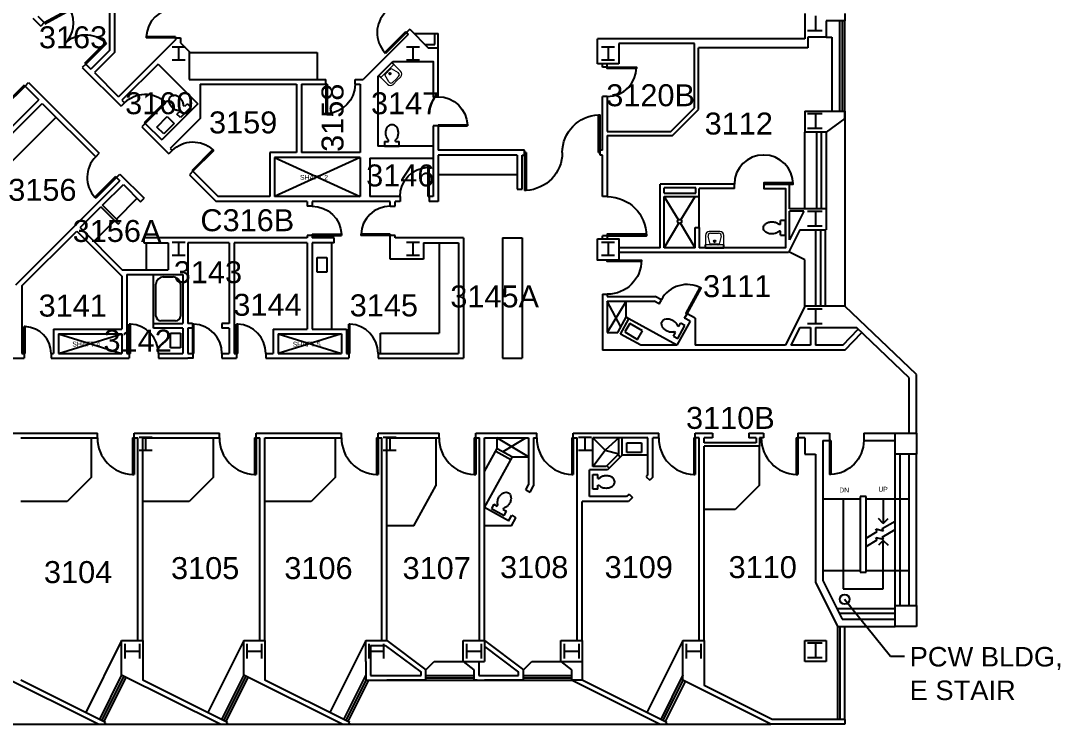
# Model space of a CAD drawing. Header units: inches. Extents: x -255 to 5932, y -1112 to 3109.
# Drawn here: x 4194 to 5472, y 1310 to 2175 of the extents above; entities that cross this region are included whole.
import ezdxf

# ---------------------------------------------------------------- set-up
doc = ezdxf.new("R2010")
doc.units = ezdxf.units.IN
doc.header["$LTSCALE"] = 48
doc.header["$MEASUREMENT"] = 0
doc.layers.get('0').update_dxf_attribs({"linetype": 'CONTINUOUS'})
for name, color, linetype in [('A-ANNO-RNUM', 4, 'CONTINUOUS'), ('A-ANNO-TEXT', 4, 'CONTINUOUS'), ('A-ANNO-TEXT-STAIR', 4, 'CONTINUOUS'), ('A-DOOR', 2, 'CONTINUOUS'), ('A-Door-New', 2, 'CONTINUOUS'), ('A-DOOR-REFERENCE', 2, 'CONTINUOUS'), ('A-FLOR-CASE', 3, 'CONTINUOUS'), ('A-Flor-Case-Exst', 33, 'CONTINUOUS'), ('A-FLOR-PFIX', 2, 'CONTINUOUS'), ('A-FLOR-STRS', 2, 'CONTINUOUS'), ('A-GLAZ', 2, 'CONTINUOUS'), ('A-GLAZ-SILL', 1, 'CONTINUOUS'), ('A-SHAFT', 1, 'CONTINUOUS'), ('A-Wall-Exst', 43, 'CONTINUOUS'), ('A-WALL-FULL', 6, 'CONTINUOUS'), ('S-COLS', 5, 'CONTINUOUS')]:
    doc.layers.add(name, color=color, linetype=linetype)
doc.layers.get('0').freeze()
doc.styles.add('ARIAL', font='arial.ttf')
doc.styles.get("Standard").update_dxf_attribs({"font": 'SIMPLEX'})
doc.dimstyles.new('DIM1-4', dxfattribs={"dimscale": 48, "dimtxt": 0.09375, "dimasz": 0.125, "dimexe": 0.125, "dimexo": 0.09375, "dimgap": 0.046875, "dimtad": 1, "dimdec": 4, "dimzin": 7, "dimdsep": 46, "dimlunit": 4, "dimtxsty": 'Standard', "dimblk": 'TICK', "dimcen": 2.25, "dimdle": 1.5, "dimadec": 0, "dimazin": 0, "dimtfac": 1, "dimtdec": 4, "dimtix": 1, "dimtofl": 0, "dimtmove": 2, "dimatfit": 3, "dimldrblk": 'TICK', "dimfxl": 1, "dimtolj": 1, "dimtzin": 0, "dimarcsym": 0})

# ---------------------------------------------------------------- blocks, each defined once
blk = doc.blocks.new('WC', base_point=(1632, 1959))
at = {"layer": 'A-FLOR-PFIX'}
for p, q in [((1623, 1953), (1623, 1959)), ((1623, 1959), (1641, 1959)), ((1641, 1959), (1641, 1953)), ((1623, 1953), (1627.8, 1953)), ((1627.8, 1953), (1627.8, 1951.1)), ((1636.2, 1953), (1641, 1953)), ((1636.2, 1953), (1636.2, 1951.1))]:
    blk.add_line(p, q, dxfattribs=at)
blk.add_lwpolyline([(1627.8, 1951.1, 0.049345), (1626.7, 1949.9, 0.083339), (1624.9, 1946.3, 0.087478), (1624.5, 1942.5, 0.072039), (1625.1, 1938.3, 0.083339), (1626.7, 1935.1, 0.106661), (1629.3, 1932.7, 0.132138), (1632, 1932, 0.132138), (1634.7, 1932.7, 0.106661), (1637.3, 1935.1, 0.083339), (1638.9, 1938.3, 0.072039), (1639.5, 1942.5, 0.072039), (1638.9, 1946.7, 0.083339), (1637.3, 1949.9, 0.049345), (1636.2, 1951.1, 0.132138)], format="xyb", dxfattribs=at)
blk = doc.blocks.new('DOOR36')
for p, q in [((-1.48, 0), (0, 0)), ((-1.48, 0), (-1.48, -36)), ((0, 0), (0, -36)), ((-1.48, -36), (0, -36))]:
    blk.add_line(p, q)
blk.add_arc((0, 0), 36, 180, 267.64009)
blk = doc.blocks.new('TICK')
at = {"linetype": 'Continuous'}
blk.add_line((0.99, 0), (-0.99, 0), dxfattribs=at)
at = {"color": 11}
blk.add_line((-0.22, -0.22), (0.22, 0.22), dxfattribs=at)
blk = doc.blocks.new('Rwbl2320-Behavioral Health Lavatory - Plan')
at = {"lineweight": 18}
for p, q in [((-11.3, 15), (-11.3, 3.5)), ((-5.5, 4.5), (-8.1, 14.2)), ((0, 20.1), (-6.6, 20.1)), ((-5, 17.9), (0, 17.9)), ((6.6, 20.1), (0, 20.1)), ((0, 17.9), (5, 17.9)), ((8.1, 14.2), (5.5, 4.5)), ((11.3, 3.5), (11.3, 15)), ((11.3, 3.5), (-11.3, 3.5)), ((11.3, 3.5), (-11.3, 3.5)), ((0, 4.5), (-5.5, 4.5)), ((5.5, 4.5), (0, 4.5))]:
    blk.add_line(p, q, dxfattribs=at)
for p, q in [((-11.3, 0), (-11.3, 3.5)), ((-11.3, 0), (11.3, 0)), ((11.3, 0), (11.3, 3.5))]:
    blk.add_line(p, q)
blk.add_circle((0, 8), 1)
for centre, radius, start, end in [((-6.2, 15), 5.12, 94.2585, 180), ((-5.2, 14.9), 2.96, 85.5394, 195), ((5.2, 14.9), 2.96, 345, 94.4606), ((6.2, 15), 5.13, 0, 85.7415)]:
    blk.add_arc(centre, radius, start, end, dxfattribs=at)
for centre, radius in [((-4.3, 3.5), 0.25), ((0, 3.5), 0.75), ((4.3, 3.5), 0.25)]:
    blk.add_arc(centre, radius, 0, 180)
blk = doc.blocks.new('*U39')
for p, q in [((0, 0), (0, 0)), ((-48, 0), (-48, 0))]:
    blk.add_line(p, q)
blk.add_lwpolyline([(0, 0), (0, -48), (-1.75, -48), (-1.75, 0)], close=True)
blk.add_arc((0, 0), 48, 180, 270)
blk = doc.blocks.new('*U40')
for p, q in [((-36, 0), (-36, 0)), ((0, 0), (0, 0))]:
    blk.add_line(p, q)
blk.add_lwpolyline([(0, 0), (0, 36), (-1.75, 36), (-1.75, 0)], close=True)
blk.add_arc((0, 0), 36, 90, 180)
blk = doc.blocks.new('*U41')
for p, q in [((0, 0), (0, 0)), ((36, 0), (36, 0))]:
    blk.add_line(p, q)
blk.add_lwpolyline([(0, 0), (0, 36), (1.75, 36), (1.75, 0)], close=True)
blk.add_arc((0, 0), 36, 0, 90)
blk = doc.blocks.new('*U43')
for p, q in [((0, 0), (0, 0)), ((42, 0), (42, 0))]:
    blk.add_line(p, q)
blk.add_lwpolyline([(0, 0), (0, -42), (1.75, -42), (1.75, 0)], close=True)
blk.add_arc((0, 0), 42, 270, 0)
blk = doc.blocks.new('*U42')
for p, q in [((0, 0), (0, 0)), ((36, 0), (36, 0))]:
    blk.add_line(p, q)
blk.add_lwpolyline([(0, 0), (0, -36), (1.75, -36), (1.75, 0)], close=True)
blk.add_arc((0, 0), 36, 270, 0)

msp = doc.modelspace()

# ---------------------------------------------------------------- linework, layer by layer
at = {"layer": 'A-ANNO-TEXT'}
for p, q in [((5205.4, 1587), (5205.4, 1476.3)), ((5254.7, 1587), (5254.7, 1557)), ((5254.7, 1557), (5248.7, 1563)), ((5254.7, 1557), (5260.7, 1563)), ((5254.7, 1536), (5248.7, 1530)), ((5254.7, 1536), (5260.7, 1530)), ((5254.7, 1476.3), (5254.7, 1536)), ((5205.4, 1476.3), (5254.7, 1476.3))]:
    msp.add_line(p, q, dxfattribs=at)
at = {"layer": 'A-DOOR'}
msp.add_arc((5107.7, 1974), 36, 90, 180, dxfattribs=at)
at = {"layer": 'A-DOOR-REFERENCE'}
for p, q in [((4223.4, 2172.8), (4255.1, 2190)), ((4224.1, 2171.5), (4255.8, 2188.7))]:
    msp.add_line(p, q, dxfattribs=at)
msp.add_arc((4223.4, 2172.8), 36, 315, 26.0696, dxfattribs=at)
at = {"layer": 'A-FLOR-CASE'}
for p, q in [((4401.5, 2136), (4558.7, 2136)), ((4558.7, 2136), (4558.7, 2103)), ((4161.5, 1980.2), (4237.9, 2056.6)), ((5158.5, 1944), (5158.5, 2038)), ((4707.5, 1986), (4804.7, 1986)), ((4312, 1931.3), (4337.6, 1956.9)), ((4284.4, 1903.7), (4309.9, 1929.2)), ((4786.7, 1908), (4810.7, 1908)), ((4786.7, 1908), (4786.7, 1760)), ((4810.7, 1908), (4810.7, 1760)), ((4348.7, 1902), (4348.7, 1869)), ((4576.7, 1796), (4576.7, 1902)), ((4708.7, 1902), (4708.7, 1791)), ((5158.5, 1881), (5138.7, 1890.9)), ((5158.5, 1824), (5158.5, 1881)), ((5001.1, 1776), (4942.1, 1808.5)), ((4636.7, 1791), (4708.7, 1791)), ((4636.7, 1766), (4636.7, 1791)), ((4786.7, 1760), (4810.7, 1760)), ((4965.5, 1641), (4933.7, 1641)), ((4692.5, 1377), (4702.7, 1387)), ((4702.7, 1387), (4738.5, 1387)), ((4812.5, 1377), (4822.7, 1387)), ((4822.7, 1387), (4858.5, 1387))]:
    msp.add_line(p, q, dxfattribs=at)
at = {"layer": 'A-Flor-Case-Exst'}
for p, q in [((5184.5, 2155), (5191.5, 2155)), ((5191.5, 2155), (5191.5, 2064))]:
    msp.add_line(p, q, dxfattribs=at)
at = {"layer": 'A-FLOR-PFIX'}
for p, q in [((4395.9, 2069.6), (4394.6, 2071)), ((4399.3, 2073), (4395.9, 2069.6)), ((4399.3, 2073), (4403.5, 2068.7)), ((4361.9, 2044.3), (4374.3, 2057.3)), ((4374.3, 2057.3), (4383, 2048.9)), ((4389.9, 2063.7), (4386.5, 2060.4)), ((4390.7, 2056.1), (4386.5, 2060.4)), ((4389.9, 2063.7), (4388.6, 2065)), ((4403.5, 2068.7), (4390.7, 2056.1)), ((4383, 2048.9), (4370.5, 2036)), ((4370.5, 2036), (4361.9, 2044.3)), ((4641.8, 2026.7), (4646.6, 2026.7)), ((4641.8, 2026.7), (4641.8, 2020.7)), ((4641.8, 2020.7), (4659.8, 2020.7)), ((4646.6, 2026.7), (4646.6, 2028.5)), ((4655.1, 2026.7), (4655.1, 2028.5)), ((4655.1, 2026.7), (4659.8, 2026.7)), ((4659.8, 2020.7), (4659.8, 2026.7)), ((5003, 1930.5), (4985.4, 1959)), ((5005.9, 1930.5), (5023.4, 1959)), ((5028.2, 1959), (5028.2, 1921)), ((4985.4, 1896), (5003.4, 1926.2)), ((5023.4, 1896), (5005.5, 1926.2)), ((5128.4, 1924.7), (5126.6, 1924.7)), ((5128.4, 1924.7), (5128.4, 1929.4)), ((5134.4, 1929.4), (5128.4, 1929.4)), ((5134.4, 1911.4), (5134.4, 1929.4)), ((5128.4, 1916.2), (5126.6, 1916.2)), ((5128.4, 1911.4), (5128.4, 1916.2)), ((5128.4, 1911.4), (5134.4, 1911.4)), ((4558.7, 1884), (4570.7, 1884)), ((4558.7, 1866), (4558.7, 1884)), ((4570.7, 1884), (4570.7, 1866)), ((4570.7, 1866), (4558.7, 1866)), ((4357.7, 1803), (4357.7, 1863)), ((4369.7, 1860), (4381.7, 1860)), ((4360.7, 1812), (4360.7, 1851)), ((4390.7, 1851), (4390.7, 1812)), ((4932.2, 1798.8), (4915.5, 1830.2)), ((4938.6, 1830.2), (4915.5, 1791.7)), ((4938.6, 1810.5), (4938.6, 1830.2)), ((4384.7, 1806), (4366.7, 1806)), ((4943.4, 1802.9), (4937.2, 1792.6)), ((4958.8, 1793.6), (4943.4, 1802.9)), ((5003.3, 1799), (5005.6, 1803.2)), ((5010.8, 1800.3), (5005.6, 1803.2)), ((4378.7, 1791), (4390.7, 1791)), ((4378.7, 1773), (4378.7, 1791)), ((4390.7, 1791), (4390.7, 1773)), ((4937.2, 1792.6), (4952.6, 1783.3)), ((4952.6, 1783.3), (4958.8, 1793.6)), ((4996.9, 1787.4), (4999.2, 1791.6)), ((4999.2, 1791.6), (4997.6, 1792.5)), ((5003.3, 1799), (5001.7, 1799.9)), ((5002.1, 1784.5), (5010.8, 1800.3)), ((4996.9, 1787.4), (5002.1, 1784.5)), ((4390.7, 1773), (4378.7, 1773)), ((4818.7, 1638.9), (4779.7, 1662)), ((4787.3, 1645.3), (4815.5, 1662)), ((4912.7, 1647), (4897.7, 1662)), ((4929.7, 1662), (4912.7, 1647)), ((4939.7, 1644), (4939.7, 1656)), ((4939.7, 1656), (4957.7, 1656)), ((4957.7, 1656), (4957.7, 1644)), ((4897.7, 1627), (4912.7, 1647)), ((4912.7, 1647), (4929.7, 1642.7)), ((4957.7, 1644), (4939.7, 1644)), ((4897.7, 1617), (4903.7, 1617)), ((4897.7, 1599), (4897.7, 1617)), ((4903.7, 1612.2), (4903.7, 1617)), ((4903.7, 1612.2), (4905.6, 1612.2)), ((4903.7, 1599), (4897.7, 1599)), ((4903.7, 1603.8), (4905.6, 1603.8)), ((4903.7, 1599), (4903.7, 1603.8))]:
    msp.add_line(p, q, dxfattribs=at)
for points in [[(4394.6, 2071, 0.049345), (4394.5, 2072.6, 0.083339), (4393.2, 2076.4, 0.087478), (4390.9, 2079.4, 0.072039), (4387.5, 2082, 0.083339), (4384.1, 2083.2, 0.106661), (4380.6, 2083.1, 0.132138), (4378.2, 2081.7, 0.132138), (4376.7, 2079.2, 0.106661), (4376.5, 2075.8, 0.083339), (4377.7, 2072.3, 0.072039), (4380.2, 2068.9, 0.072039), (4383.5, 2066.4, 0.083339), (4386.9, 2065.2, 0.049345), (4388.6, 2065, 0.132138)], [(4646.6, 2028.5, -0.049345), (4645.5, 2029.8, -0.083339), (4643.8, 2033.4, -0.087478), (4643.3, 2037.2, -0.072039), (4643.9, 2041.3, -0.083339), (4645.5, 2044.6, -0.106661), (4648.1, 2047, -0.132138), (4650.8, 2047.7, -0.132138), (4653.6, 2047, -0.106661), (4656.2, 2044.6, -0.083339), (4657.7, 2041.3, -0.072039), (4658.3, 2037.2, -0.072039), (4657.7, 2033, -0.083339), (4656.2, 2029.8, -0.049345), (4655.1, 2028.5, -0.132138)], [(5126.6, 1916.2, -0.049345), (5125.3, 1915.1, -0.083339), (5121.7, 1913.4, -0.087478), (5117.9, 1912.9, -0.072039), (5113.8, 1913.5, -0.083339), (5110.5, 1915.1, -0.106661), (5108.1, 1917.7, -0.132138), (5107.4, 1920.4, -0.132138), (5108.1, 1923.1, -0.106661), (5110.5, 1925.7, -0.083339), (5113.8, 1927.3, -0.072039), (5117.9, 1927.9, -0.072039), (5122.1, 1927.3, -0.083339), (5125.3, 1925.7, -0.049345), (5126.6, 1924.7, -0.132138)], [(4997.6, 1792.5, -0.049345), (4996, 1792.1, -0.083339), (4992, 1792.3, -0.087478), (4988.4, 1793.8, -0.072039), (4985.1, 1796.3, -0.083339), (4983, 1799.3, -0.106661), (4982.2, 1802.7, -0.132138), (4982.8, 1805.4, -0.132138), (4984.8, 1807.5, -0.106661), (4988.1, 1808.6, -0.083339), (4991.7, 1808.4, -0.072039), (4995.7, 1806.9, -0.072039), (4999, 1804.4, -0.083339), (5001.1, 1801.4, -0.049345), (5001.7, 1799.9, -0.132138)], [(4905.6, 1603.8, 0.049345), (4906.8, 1602.7, 0.083339), (4910.4, 1600.9, 0.087478), (4914.2, 1600.5, 0.072039), (4918.4, 1601.1, 0.083339), (4921.7, 1602.7, 0.106661), (4924, 1605.3, 0.132138), (4924.7, 1608, 0.132138), (4924, 1610.7, 0.106661), (4921.7, 1613.3, 0.083339), (4918.4, 1614.9, 0.072039), (4914.2, 1615.5, 0.072039), (4910.1, 1614.9, 0.083339), (4906.8, 1613.3, 0.049345), (4905.6, 1612.2, 0.132138)]]:
    msp.add_lwpolyline(points, format="xyb", dxfattribs=at)
msp.add_circle((5004.4, 1928.4), 2.5, dxfattribs=at)
for centre, radius, start, end in [((4369.7, 1851), 9, 90, 180), ((4381.7, 1851), 9, 0, 90), ((4366.7, 1812), 6, 180, 270), ((4384.7, 1812), 6, 270, 0)]:
    msp.add_arc(centre, radius, start, end, dxfattribs=at)
at = {"layer": 'A-FLOR-STRS'}
for p, q in [((5180.5, 1587), (5226.4, 1587)), ((5233.6, 1590), (5226.4, 1590)), ((5226.4, 1590), (5226.4, 1497)), ((5233.6, 1497), (5233.6, 1590)), ((5233.6, 1587), (5286.5, 1587)), ((5253.5, 1550.5), (5269.5, 1559.7)), ((5233.6, 1539), (5247.4, 1547)), ((5247.4, 1547), (5245.6, 1550.2)), ((5245.6, 1550.2), (5255.1, 1547.8)), ((5255.1, 1547.8), (5253.5, 1550.5)), ((5253.5, 1540.1), (5269.5, 1549.3)), ((5233.6, 1528.6), (5247.4, 1536.6)), ((5245.6, 1539.8), (5255.1, 1537.4)), ((5247.4, 1536.6), (5245.6, 1539.8)), ((5255.1, 1537.4), (5253.5, 1540.1)), ((5180.5, 1499), (5226.4, 1499)), ((5226.4, 1497), (5233.6, 1497)), ((5233.6, 1499), (5286.5, 1499))]:
    msp.add_line(p, q, dxfattribs=at)
at = {"layer": 'A-GLAZ'}
for p, q in [((5204.5, 2064), (5204.5, 2175)), ((5178.5, 2038), (5178.5, 1944)), ((5177.5, 1918), (5177.5, 1824)), ((5201.5, 1430), (5201.5, 1316)), ((4321.1, 1369.2), (4293.9, 1314.6)), ((4471.1, 1369.2), (4443.9, 1314.6)), ((4618.5, 1364), (4593.9, 1314.6)), ((4692.5, 1367), (4751.5, 1367)), ((4812.5, 1367), (4871.5, 1367)), ((5008.5, 1364), (4983.9, 1314.6))]:
    msp.add_line(p, q, dxfattribs=at)
at = {"layer": 'A-GLAZ-SILL'}
for p, q in [((5201.5, 2064), (5201.5, 2175)), ((5207.5, 2064), (5207.5, 2175)), ((5172.5, 2038), (5172.5, 1944)), ((5184.5, 2038), (5184.5, 1944)), ((5171.5, 1918), (5171.5, 1824)), ((5183.5, 1918), (5183.5, 1824)), ((5198.5, 1430), (5198.5, 1316)), ((5207.5, 1316), (5207.5, 1430)), ((4318.5, 1413), (4274.3, 1324.4)), ((4468.5, 1413), (4424.3, 1324.4)), ((4618.5, 1413), (4574.3, 1324.4)), ((5008.5, 1413), (4964.3, 1324.4)), ((4318.5, 1370.7), (4291.2, 1316)), ((4323.8, 1367.9), (4296.6, 1313.3)), ((4468.5, 1370.7), (4441.2, 1316)), ((4473.8, 1367.9), (4446.6, 1313.3)), ((4618.5, 1370.7), (4591.2, 1316)), ((4692.5, 1370), (4751.5, 1370)), ((4812.5, 1370), (4871.5, 1370)), ((5008.5, 1370.7), (4981.2, 1316)), ((4621.9, 1364), (4596.6, 1313.3)), ((4692.5, 1364), (4751.5, 1364)), ((4812.5, 1364), (4871.5, 1364)), ((5011.2, 1362.7), (4986.6, 1313.3))]:
    msp.add_line(p, q, dxfattribs=at)
at = {"layer": 'A-SHAFT'}
for p, q in [((4611.5, 2007), (4506.5, 1959)), ((4506.5, 2007), (4611.5, 1959)), ((4240.7, 1790), (4318.7, 1766)), ((4240.7, 1766), (4318.7, 1790)), ((4588.7, 1790), (4510.7, 1766)), ((4510.7, 1790), (4588.7, 1766))]:
    msp.add_line(p, q, dxfattribs=at)
at = {"layer": 'A-Wall-Exst'}
msp.add_line((4979.1, 1826.8), (4982, 1832.1), dxfattribs=at)
at = {"layer": 'A-WALL-FULL'}
for p, q in [((4303.7, 2190), (4303.7, 2138.5)), ((4309.7, 2196), (4309.7, 2136)), ((4209.5, 2178.3), (4219.2, 2168.6)), ((4215.5, 2180.8), (4223.4, 2172.8)), ((4223.4, 2172.8), (4219.2, 2168.6)), ((5158.5, 2184), (5158.5, 2153)), ((5207.5, 2175), (5184.5, 2175)), ((5184.5, 2175), (5184.5, 2155)), ((5207.5, 2184), (5207.5, 2175)), ((4672.8, 2164.7), (4668.5, 2160.5)), ((4668.5, 2160.5), (4670.7, 2158.4)), ((4670.7, 2158.4), (4668.5, 2160.5)), ((4672.8, 2164.7), (4695.5, 2142)), ((4384.7, 2151.6), (4314.7, 2081.6)), ((4384.7, 2154), (4384.7, 2151.6)), ((4384.7, 2154), (4390.7, 2154)), ((4390.7, 2154), (4390.7, 2148)), ((4390.7, 2148), (4401.5, 2137.2)), ((4670.7, 2158.4), (4615.3, 2103)), ((4678.1, 2159.4), (4707.5, 2159.4)), ((4703.5, 2146), (4703.5, 2159.4)), ((4707.5, 2081.7), (4707.5, 2159.4)), ((4903.5, 2122), (4903.5, 2153)), ((5158.5, 2153), (4903.5, 2153)), ((4929.5, 2147), (4929.5, 2122)), ((5022.5, 2147), (4929.5, 2147)), ((5022.5, 2068), (5022.5, 2147)), ((5162, 2155), (5162, 2142)), ((5184.5, 2155), (5162, 2155)), ((4303.7, 2138.5), (4280.8, 2115.5)), ((4309.7, 2136), (4285, 2111.3)), ((4401.5, 2137.2), (4401.5, 2103)), ((4691.5, 2146), (4703.5, 2146)), ((4695.5, 2142), (4707.5, 2142)), ((5027.5, 2066), (5027.5, 2142)), ((5162, 2142), (5027.5, 2142)), ((4274.3, 2121.9), (4270.1, 2117.7)), ((4274.3, 2121.9), (4280.8, 2115.5)), ((4363.5, 2121.9), (4318.9, 2077.3)), ((4363.5, 2121.9), (4412.3, 2073.1)), ((4633.5, 2106.5), (4652, 2125)), ((4929.5, 2122), (4903.5, 2122)), ((4909.5, 2118), (4909.5, 2122)), ((4915.5, 2118), (4915.5, 2122)), ((4270.1, 2117.7), (4317.8, 2070)), ((4285, 2111.3), (4314.7, 2081.6)), ((4915.5, 2118), (4909.5, 2118)), ((4199.7, 2094.8), (4203.9, 2099)), ((4203.9, 2099), (4290.9, 2012.1)), ((4401.5, 2103), (4569.5, 2103)), ((4415.2, 2097), (4415.2, 2054.8)), ((4415.2, 2097), (4533.5, 2097)), ((4533.5, 2097), (4533.5, 2013)), ((4539.5, 2097), (4539.5, 2013)), ((4539.5, 2097), (4569.5, 2097)), ((4569.5, 2097), (4569.5, 2103)), ((4605.5, 2097), (4605.5, 2103)), ((4605.5, 2103), (4615.3, 2103)), ((4605.5, 2097), (4611.5, 2097)), ((4611.5, 2097), (4611.5, 2013)), ((4633.5, 2106.5), (4633.5, 2020.7)), ((4199.7, 2094.8), (4216.7, 2077.8)), ((4161.5, 2014.2), (4220.9, 2073.5)), ((4174.2, 2035.4), (4216.7, 2077.8)), ((4220.9, 2073.5), (4286.6, 2007.8)), ((4322, 2074.2), (4317.8, 2070)), ((4318.9, 2077.3), (4322, 2074.2)), ((4412.3, 2073.1), (4367.7, 2028.5)), ((4909.5, 2016), (4909.5, 2082)), ((4915.5, 2082), (4909.5, 2082)), ((4915.5, 2082), (4915.5, 2039.1)), ((4993.5, 2039.1), (5022.5, 2068)), ((4995.6, 2034.1), (5027.5, 2066)), ((5158.5, 2064), (5207.5, 2064)), ((5207.5, 2054), (5207.5, 2064)), ((5207.5, 2064), (5207.5, 2055)), ((4347.5, 2048.8), (4343.3, 2044.5)), ((4343.3, 2044.5), (4376.5, 2011.3)), ((4347.5, 2048.8), (4367.7, 2028.5)), ((4415.2, 2054.8), (4378.3, 2017.9)), ((4701.5, 2045.7), (4701.5, 1959)), ((4707.5, 2045.7), (4707.5, 2016)), ((5207.5, 2055), (5184.5, 2038)), ((5207.5, 2055), (5207.5, 1824)), ((4915.5, 2039.1), (4993.5, 2039.1)), ((4915.5, 2034.1), (4995.6, 2034.1)), ((4915.5, 2034.1), (4915.5, 1958.8)), ((5184.5, 2038), (5158.5, 2038)), ((4701.5, 2020.7), (4633.5, 2020.7)), ((4286.6, 2007.8), (4290.9, 2012.1)), ((4380.7, 2015.5), (4376.5, 2011.3)), ((4378.3, 2017.9), (4380.7, 2015.5)), ((4533.5, 2013), (4500.5, 2013)), ((4500.5, 2013), (4500.5, 1959)), ((4506.5, 2007), (4506.5, 1959)), ((4611.5, 2007), (4506.5, 2007)), ((4611.5, 2013), (4539.5, 2013)), ((4611.5, 2007), (4611.5, 1959)), ((4813.7, 2016), (4707.5, 2016)), ((4707.5, 2010), (4707.5, 1953)), ((4804.7, 2010), (4707.5, 2010)), ((4804.7, 2010), (4804.7, 1968)), ((4810.7, 2010), (4813.7, 2010)), ((4810.7, 1968), (4810.7, 2010)), ((4813.7, 2010), (4813.7, 2016)), ((4909.5, 2016), (4906.7, 2016)), ((4906.7, 2010), (4906.7, 2016)), ((4909.5, 2010), (4906.7, 2010)), ((4909.5, 1958.8), (4909.5, 2010)), ((4623.5, 2006), (4623.5, 1959)), ((4623.5, 2006), (4701.5, 2006)), ((4312.1, 1982.4), (4316.3, 1986.6)), ((4312.1, 1982.4), (4316.4, 1978.1)), ((4316.3, 1986.6), (4346.1, 1956.9)), ((4406.2, 1990.1), (4401.9, 1985.8)), ((4401.9, 1985.8), (4434.8, 1953)), ((4406.2, 1990.1), (4437.3, 1959)), ((4188.5, 1850.2), (4316.4, 1978.1)), ((4295.1, 1948.3), (4320.6, 1973.8)), ((4320.6, 1973.8), (4341.8, 1952.6)), ((4804.7, 1968), (4810.7, 1968)), ((4980.4, 1896), (4980.4, 1974)), ((5071.7, 1974), (4980.4, 1974)), ((5024.2, 1969.7), (4985.4, 1969.7)), ((4985.4, 1963.3), (4985.4, 1969.7)), ((5024.2, 1963.3), (5024.2, 1969.7)), ((5071.7, 1969), (5028.4, 1969)), ((5028.4, 1959), (5028.4, 1969)), ((4341.8, 1952.6), (4346.1, 1956.9)), ((4500.5, 1959), (4437.3, 1959)), ((4611.5, 1959), (4506.5, 1959)), ((4660.7, 1959), (4623.5, 1959)), ((4660.7, 1959), (4660.7, 1953)), ((4696.7, 1959), (4696.7, 1953)), ((4701.5, 1959), (4696.7, 1959)), ((4985.4, 1963.3), (5024.2, 1963.3)), ((4985.4, 1896), (4985.4, 1959)), ((4985.4, 1959), (5028.4, 1959)), ((4267.4, 1920.7), (4292.9, 1946.2)), ((4314.2, 1925), (4292.9, 1946.2)), ((4316.3, 1927.1), (4295.1, 1948.3)), ((4546.7, 1953), (4434.8, 1953)), ((4546.7, 1953), (4546.7, 1947)), ((4552.7, 1947), (4546.7, 1947)), ((4648.7, 1953), (4552.7, 1953)), ((4552.7, 1953), (4552.7, 1947)), ((4648.7, 1947), (4648.7, 1953)), ((4648.7, 1947), (4654.7, 1947)), ((4654.7, 1947), (4654.7, 1953)), ((4660.7, 1953), (4654.7, 1953)), ((4707.5, 1953), (4696.7, 1953)), ((5158.5, 1944), (5139.4, 1944)), ((5184.5, 1944), (5158.5, 1944)), ((5184.5, 1944), (5184.5, 1918)), ((5157, 1941), (5139.4, 1905.8)), ((5157, 1941), (5139.4, 1941)), ((4267.4, 1920.7), (4319.1, 1869)), ((4314.2, 1925), (4316.3, 1927.1)), ((5023.4, 1896), (5023.4, 1921)), ((5023.4, 1921), (5028.4, 1921)), ((5028.4, 1921), (5028.4, 1896)), ((5152.2, 1918), (5138.2, 1890)), ((5152.2, 1918), (5184.5, 1918)), ((4195.7, 1849), (4263.2, 1916.4)), ((4263.2, 1916.4), (4318.7, 1860.9)), ((4546.7, 1908), (4345.7, 1908)), ((4345.7, 1908), (4345.7, 1902)), ((4546.7, 1911), (4546.7, 1908)), ((4552.7, 1911), (4546.7, 1911)), ((4552.7, 1911), (4552.7, 1908)), ((4579.7, 1908), (4552.7, 1908)), ((4579.7, 1902), (4579.7, 1908)), ((4654.7, 1911), (4648.7, 1911)), ((4648.7, 1882), (4648.7, 1911)), ((4654.7, 1908), (4654.7, 1911)), ((4738.7, 1908), (4654.7, 1908)), ((4738.7, 1908), (4738.7, 1760)), ((4909.5, 1906.8), (4909.5, 1910.8)), ((4915.5, 1910.8), (4915.5, 1906.8)), ((4345.7, 1902), (4375.5, 1902)), ((4375.5, 1902), (4375.5, 1869)), ((4450.7, 1902), (4399.7, 1902)), ((4399.7, 1902), (4399.7, 1803)), ((4450.7, 1902), (4450.7, 1803)), ((4546.7, 1902), (4456.7, 1902)), ((4456.7, 1902), (4456.7, 1766)), ((4546.7, 1902), (4546.7, 1796)), ((4552.7, 1902), (4552.7, 1796)), ((4579.7, 1902), (4552.7, 1902)), ((4689.5, 1902), (4689.5, 1882)), ((4689.5, 1902), (4732.7, 1902)), ((4732.7, 1902), (4732.7, 1766)), ((4980.4, 1896), (4929.5, 1896)), ((5023.4, 1896), (4985.4, 1896)), ((5134.4, 1896), (5028.4, 1896)), ((4689.5, 1882), (4648.7, 1882)), ((5138.2, 1890), (4929.5, 1890)), ((4319.1, 1869), (4375.5, 1869)), ((4318.7, 1860.9), (4318.7, 1796)), ((4324.7, 1863), (4393.7, 1863)), ((4324.7, 1863), (4324.7, 1766)), ((4393.7, 1863), (4393.7, 1803)), ((4195.7, 1849), (4195.7, 1766)), ((4909.5, 1839), (4915.5, 1839)), ((4909.5, 1839), (4909.5, 1770)), ((4915.5, 1839), (4915.5, 1836.2)), ((4915.5, 1836.2), (4974.5, 1836.2)), ((4915.5, 1830.2), (4973, 1830.2)), ((4915.5, 1830.2), (4915.5, 1791.7)), ((4979.1, 1826.8), (4973, 1830.2)), ((4982, 1832.1), (4974.5, 1836.2)), ((4979.1, 1826.8), (4982, 1832.1)), ((5010.6, 1809.5), (5013.5, 1814.7)), ((5023.5, 1809.2), (5013.5, 1814.7)), ((5158.5, 1824), (5134.5, 1776)), ((5207.5, 1824), (5158.5, 1824)), ((5295.5, 1740), (5207.5, 1824)), ((4357.7, 1803), (4393.7, 1803)), ((4357.7, 1797), (4357.7, 1803)), ((4405.7, 1803), (4399.7, 1803)), ((4405.7, 1803), (4405.7, 1797)), ((4441.7, 1803), (4441.7, 1797)), ((4450.7, 1803), (4441.7, 1803)), ((4928.3, 1791.7), (4938.6, 1810.5)), ((4931.8, 1789.8), (4942.1, 1808.5)), ((5017.5, 1805.7), (5001.1, 1776)), ((5017.5, 1805.7), (5010.6, 1809.5)), ((5023.5, 1809.2), (5023.5, 1776)), ((5023.5, 1809.2), (5023.5, 1776)), ((4234.7, 1796), (4234.7, 1766)), ((4234.7, 1796), (4318.7, 1796)), ((4240.7, 1790), (4240.7, 1766)), ((4240.7, 1790), (4318.7, 1790)), ((4318.7, 1790), (4318.7, 1766)), ((4393.7, 1797), (4357.7, 1797)), ((4393.7, 1797), (4393.7, 1766)), ((4405.7, 1797), (4399.7, 1797)), ((4399.7, 1797), (4399.7, 1766)), ((4450.7, 1797), (4441.7, 1797)), ((4450.7, 1797), (4450.7, 1766)), ((4504.7, 1796), (4546.7, 1796)), ((4504.7, 1796), (4504.7, 1766)), ((4510.7, 1790), (4588.7, 1790)), ((4510.7, 1790), (4510.7, 1766)), ((4552.7, 1796), (4594.7, 1796)), ((4588.7, 1790), (4588.7, 1766)), ((4594.7, 1796), (4594.7, 1766)), ((4915.5, 1791.7), (4928.3, 1791.7)), ((4956.8, 1776), (4931.8, 1789.8)), ((5152.2, 1798), (5141.2, 1776)), ((5152.2, 1798), (5165.5, 1798)), ((5165.5, 1798), (5165.5, 1776)), ((5171.5, 1798), (5221.7, 1798)), ((5171.5, 1798), (5171.5, 1776)), ((5204.9, 1776), (5223.9, 1795.9)), ((5207.5, 1770), (5228.3, 1791.7)), ((5286.5, 1736.1), (5221.7, 1798)), ((4195.7, 1766), (4198.7, 1766)), ((4198.7, 1766), (4198.7, 1760)), ((4231.7, 1766), (4234.7, 1766)), ((4231.7, 1766), (4231.7, 1760)), ((4240.7, 1766), (4318.7, 1766)), ((4324.7, 1766), (4327.7, 1766)), ((4327.7, 1766), (4327.7, 1760)), ((4363.7, 1766), (4393.7, 1766)), ((4363.7, 1766), (4363.7, 1760)), ((4456.7, 1766), (4459.7, 1766)), ((4459.7, 1766), (4459.7, 1760)), ((4495.7, 1766), (4504.7, 1766)), ((4495.7, 1766), (4495.7, 1760)), ((4510.7, 1766), (4588.7, 1766)), ((4594.7, 1766), (4597.7, 1766)), ((4597.7, 1766), (4597.7, 1760)), ((4633.7, 1766), (4732.7, 1766)), ((4633.7, 1766), (4633.7, 1760)), ((5207.5, 1770), (4909.5, 1770)), ((5001.1, 1776), (4956.8, 1776)), ((5134.5, 1776), (5023.5, 1776)), ((5165.5, 1776), (5141.2, 1776)), ((5204.9, 1776), (5171.5, 1776)), ((4183.7, 1760), (4198.7, 1760)), ((4231.7, 1760), (4327.7, 1760)), ((4363.7, 1760), (4399.7, 1760)), ((4441.8, 1760), (4459.7, 1760)), ((4495.7, 1760), (4597.7, 1760)), ((4633.7, 1760), (4738.7, 1760)), ((5295.5, 1668), (5295.5, 1740)), ((5286.5, 1668), (5286.5, 1736.1)), ((4183.7, 1668), (4288.7, 1668)), ((4194.5, 1662), (4288.7, 1662)), ((4281.5, 1614), (4281.5, 1662)), ((4288.7, 1662), (4288.7, 1668)), ((4333.7, 1662), (4333.7, 1668)), ((4333.7, 1668), (4438.7, 1668)), ((4333.7, 1662), (4338.5, 1662)), ((4338.5, 1413), (4338.5, 1662)), ((4344.5, 1413), (4344.5, 1662)), ((4344.5, 1662), (4438.7, 1662)), ((4431.5, 1614), (4431.5, 1662)), ((4438.7, 1662), (4438.7, 1668)), ((4483.7, 1668), (4588.7, 1668)), ((4483.7, 1662), (4483.7, 1668)), ((4483.7, 1662), (4488.5, 1662)), ((4488.5, 1413), (4488.5, 1662)), ((4494.5, 1662), (4588.7, 1662)), ((4494.5, 1413), (4494.5, 1662)), ((4581.5, 1614), (4581.5, 1662)), ((4588.7, 1662), (4588.7, 1668)), ((4633.7, 1668), (4708.7, 1668)), ((4633.7, 1662), (4633.7, 1668)), ((4633.7, 1662), (4638.5, 1662)), ((4638.5, 1413), (4638.5, 1662)), ((4644.5, 1413), (4644.5, 1662)), ((4644.5, 1662), (4708.7, 1662)), ((4704.7, 1662), (4704.7, 1603)), ((4708.7, 1662), (4708.7, 1668)), ((4753.7, 1668), (4828.7, 1668)), ((4753.7, 1662), (4753.7, 1668)), ((4753.7, 1662), (4758.5, 1662)), ((4758.5, 1413), (4758.5, 1662)), ((4764.5, 1662), (4818.7, 1662)), ((4764.5, 1413), (4764.5, 1662)), ((4779.7, 1662), (4779.7, 1649.4)), ((4818.7, 1662), (4818.7, 1604.5)), ((4824.7, 1662), (4828.7, 1662)), ((4824.7, 1662), (4824.7, 1603)), ((4828.7, 1662), (4828.7, 1668)), ((4873.7, 1668), (4978.7, 1668)), ((4873.7, 1662), (4873.7, 1668)), ((4873.7, 1662), (4878.5, 1662)), ((4878.5, 1413), (4878.5, 1662)), ((4965.5, 1662), (4897.7, 1662)), ((4897.7, 1627), (4897.7, 1662)), ((4929.7, 1642.7), (4929.7, 1662)), ((4933.7, 1641), (4933.7, 1662)), ((4965.5, 1616.5), (4965.5, 1662)), ((4978.7, 1662), (4971.5, 1662)), ((4971.5, 1614), (4971.5, 1662)), ((4978.7, 1662), (4978.7, 1668)), ((5023.7, 1668), (5044.7, 1668)), ((5023.7, 1662), (5023.7, 1668)), ((5028.5, 1662), (5023.7, 1662)), ((5028.5, 1413), (5028.5, 1662)), ((5044.7, 1662), (5034.5, 1662)), ((5034.5, 1656), (5034.5, 1662)), ((5044.7, 1668), (5044.7, 1662)), ((5089.7, 1668), (5107.7, 1668)), ((5089.7, 1668), (5089.7, 1662)), ((5098.7, 1662), (5089.7, 1662)), ((5098.7, 1662), (5098.7, 1656)), ((5102.7, 1662), (5102.7, 1652)), ((5107.7, 1662), (5102.7, 1662)), ((5107.7, 1668), (5107.7, 1662)), ((5149.7, 1668), (5171.5, 1668)), ((5149.7, 1668), (5149.7, 1662)), ((5158.5, 1662), (5149.7, 1662)), ((5158.5, 1662), (5158.5, 1642)), ((5171.5, 1668), (5188.7, 1668)), ((5188.7, 1668), (5188.7, 1659)), ((5230.7, 1668), (5269.5, 1668)), ((5230.7, 1668), (5230.7, 1659)), ((4764.5, 1620.7), (4780.2, 1649.2)), ((4780.2, 1649.2), (4799, 1638.9)), ((5098.7, 1656), (5034.5, 1656)), ((5102.7, 1652), (5034.5, 1652)), ((5034.5, 1413), (5034.5, 1652)), ((5102.7, 1604), (5102.7, 1652)), ((5180.5, 1659), (5180.5, 1486.7)), ((5180.5, 1659), (5188.7, 1659)), ((5230.7, 1659), (5269.5, 1659)), ((4764.5, 1576.4), (4799, 1638.9)), ((4778.3, 1645.7), (4797, 1635.4)), ((4799, 1638.9), (4818.7, 1638.9)), ((4929.7, 1642.7), (4914.1, 1627)), ((4933.7, 1641), (4915.7, 1623)), ((4928.7, 1641.6), (4931.5, 1638.8)), ((5158.5, 1642), (5171.5, 1642)), ((5171.5, 1642), (5171.5, 1484.6)), ((5269.5, 1456), (5269.5, 1642)), ((5275.5, 1456), (5275.5, 1642)), ((5286.5, 1456), (5286.5, 1642)), ((5295.5, 1456), (5295.5, 1642)), ((4915.7, 1623), (4893.5, 1623)), ((4893.5, 1590), (4893.5, 1623)), ((4914.1, 1627), (4897.7, 1627)), ((4914.9, 1627.8), (4917.7, 1625)), ((4281.5, 1614), (4251.5, 1584)), ((4431.5, 1614), (4401.5, 1584)), ((4581.5, 1614), (4551.5, 1584)), ((4965.5, 1616.5), (4963.4, 1614.4)), ((4963.4, 1614.4), (4967.6, 1610.1)), ((4971.5, 1614), (4967.6, 1610.1)), ((4677.7, 1554), (4704.7, 1603)), ((4815.3, 1598.4), (4818.7, 1604.5)), ((4815.3, 1598.4), (4820.6, 1595.5)), ((4820.6, 1595.5), (4824.7, 1603)), ((5102.7, 1604), (5072.7, 1574)), ((4939, 1590), (4893.5, 1590)), ((4942.2, 1593.1), (4939, 1590)), ((4946.4, 1588.9), (4941.5, 1584)), ((4942.2, 1593.1), (4946.4, 1588.9)), ((4251.5, 1584), (4194.5, 1584)), ((4401.5, 1584), (4344.5, 1584)), ((4551.5, 1584), (4494.5, 1584)), ((4794.2, 1560), (4764.5, 1576.4)), ((4941.5, 1584), (4884.5, 1584)), ((4884.5, 1413), (4884.5, 1584)), ((5072.7, 1574), (5034.5, 1574)), ((4794.2, 1560), (4798, 1566.9)), ((4797.7, 1554), (4803.2, 1564)), ((4798, 1566.9), (4803.2, 1564)), ((4677.7, 1554), (4644.5, 1554)), ((4797.7, 1554), (4764.5, 1554)), ((5171.5, 1484.6), (5198.5, 1430)), ((5180.5, 1486.7), (5204.1, 1439)), ((5269.7, 1452), (5197.7, 1452)), ((5269.7, 1446), (5200.6, 1446)), ((5204.1, 1439), (5269.5, 1439)), ((5198.5, 1430), (5269.5, 1430)), ((4318.5, 1370.5), (4318.5, 1413)), ((4318.5, 1413), (4344.5, 1413)), ((4344.5, 1413), (4344.5, 1364)), ((4468.5, 1413), (4494.5, 1413)), ((4468.5, 1370.5), (4468.5, 1413)), ((4494.5, 1413), (4494.5, 1364)), ((4618.5, 1413), (4644.5, 1413)), ((4618.5, 1387), (4618.5, 1413)), ((4624.5, 1407), (4642.5, 1407)), ((4624.5, 1407), (4624.5, 1370)), ((4642.5, 1407), (4686.5, 1374)), ((4644.5, 1413), (4692.5, 1377)), ((4738.5, 1413), (4764.5, 1413)), ((4738.5, 1387), (4738.5, 1413)), ((4764.5, 1413), (4812.5, 1377)), ((4764.5, 1413), (4764.5, 1387)), ((4858.5, 1387), (4858.5, 1413)), ((4858.5, 1413), (4884.5, 1413)), ((4884.5, 1413), (4884.5, 1364.2)), ((5008.5, 1413), (5034.5, 1413)), ((5008.5, 1364), (5008.5, 1413)), ((5034.5, 1413), (5034.5, 1357.7)), ((5158.5, 1413), (5184.5, 1413)), ((5158.5, 1387), (5158.5, 1413)), ((5184.5, 1413), (5184.5, 1387)), ((4764.5, 1405.5), (4806.5, 1374)), ((4618.5, 1387), (4618.5, 1364)), ((4738.5, 1387), (4751.5, 1377)), ((4738.5, 1387), (4764.5, 1387)), ((4757.5, 1387), (4757.5, 1370)), ((4858.5, 1387), (4871.5, 1377)), ((4858.5, 1387), (4884.5, 1387)), ((5184.5, 1387), (5158.5, 1387)), ((4289.7, 1310), (4168.5, 1370.5)), ((4439.7, 1310), (4318.5, 1370.5)), ((4589.7, 1310), (4468.5, 1370.5)), ((4624.5, 1370), (4686.5, 1370)), ((4686.5, 1370), (4686.5, 1374)), ((4692.5, 1364), (4692.5, 1377)), ((4751.5, 1377), (4751.5, 1364)), ((4757.5, 1370), (4806.5, 1370)), ((4806.5, 1370), (4806.5, 1374)), ((4812.5, 1364), (4812.5, 1377)), ((4871.5, 1377), (4871.5, 1364)), ((4298.8, 1312.2), (4194.5, 1364.2)), ((4448.8, 1312.2), (4344.5, 1364.2)), ((4598.8, 1312.2), (4494.5, 1364.2)), ((4618.5, 1364), (4692.5, 1364)), ((4692.5, 1364), (4644.5, 1364)), ((4751.5, 1364), (4812.5, 1364)), ((4755.5, 1364), (4751.5, 1364)), ((4812.5, 1364), (4764.5, 1364)), ((4979.7, 1310), (4871.5, 1364)), ((4875.5, 1364), (4871.5, 1364)), ((4884.5, 1364), (4875.5, 1364)), ((4988.8, 1312.2), (4884.5, 1364.2)), ((5116.7, 1310), (5008.5, 1364)), ((5118.1, 1316), (5034.5, 1357.7)), ((3792.5, 1310), (5116.7, 1310)), ((4289.7, 1310), (4297.7, 1310)), ((4297.7, 1310), (4298.8, 1312.2)), ((4439.7, 1310), (4447.7, 1310)), ((4447.7, 1310), (4448.8, 1312.2)), ((4589.7, 1310), (4597.7, 1310)), ((4597.7, 1310), (4598.8, 1312.2)), ((4979.7, 1310), (4987.7, 1310)), ((4987.7, 1310), (4988.8, 1312.2)), ((5207.5, 1310), (5116.7, 1310)), ((5207.5, 1316), (5118.1, 1316)), ((5207.5, 1316), (5207.5, 1310))]:
    msp.add_line(p, q, dxfattribs=at)
for points in [[(4652, 2125), (4701.5, 2125), (4701.5, 2081.7), (4707.5, 2081.7)], [(5158.5, 2064), (5158.5, 2038)], [(4707.5, 2045.7), (4701.5, 2045.7)], [(5071.7, 1969), (5071.7, 1974)], [(5107.9, 1974), (5107.9, 1969), (5134.4, 1969), (5134.4, 1896), (5134.4, 1896)], [(5139.4, 1944), (5139.4, 1974), (5107.9, 1974)], [(4915.5, 1958.8), (4909.5, 1958.8)], [(5139.4, 1905.8), (5139.4, 1941)], [(4903.5, 1906.8), (4929.5, 1906.8), (4929.5, 1880.8), (4903.5, 1880.8), (4903.5, 1906.8)], [(4915.5, 1910.8), (4909.5, 1910.8)], [(4942.1, 1808.5), (4938.6, 1810.5)], [(4399.7, 1766), (4405.8, 1766), (4405.8, 1760), (4399.7, 1760)], [(4441.8, 1766), (4450.7, 1766)], [(4441.8, 1766), (4441.8, 1760)]]:
    msp.add_lwpolyline(points, dxfattribs=at)
at = {"layer": 'S-COLS'}
for p, q in [((5171.5, 2181), (5171.5, 2163)), ((5161.7, 2163), (5179.7, 2163)), ((4380.5, 2143), (4396.5, 2143)), ((4388.5, 2143), (4388.5, 2127)), ((4668.5, 2143), (4684.5, 2143)), ((4676.5, 2143), (4676.5, 2127)), ((4908.5, 2143), (4924.5, 2143)), ((4916.5, 2143), (4916.5, 2127)), ((4380.5, 2127), (4396.5, 2127)), ((4668.5, 2127), (4684.5, 2127)), ((4908.5, 2127), (4924.5, 2127)), ((5161.7, 2061), (5179.7, 2061)), ((5171.5, 2061), (5171.5, 2043)), ((5161.7, 2043), (5179.7, 2043)), ((5161.7, 1941), (5179.7, 1941)), ((5171.5, 1941), (5171.5, 1923)), ((5161.7, 1923), (5179.7, 1923)), ((4380.5, 1903), (4396.5, 1903)), ((4388.5, 1903), (4388.5, 1887)), ((4668.5, 1903), (4684.5, 1903)), ((4676.5, 1903), (4676.5, 1887)), ((4908.5, 1903), (4924.5, 1903)), ((4916.5, 1903), (4916.5, 1887)), ((4380.5, 1887), (4396.5, 1887)), ((4668.5, 1887), (4684.5, 1887)), ((4908.5, 1887), (4924.5, 1887)), ((5161.7, 1821), (5179.7, 1821)), ((5171.5, 1821), (5171.5, 1803)), ((5161.7, 1803), (5179.7, 1803)), ((4340, 1663), (4356, 1663)), ((4348, 1663), (4348, 1647)), ((4640, 1663), (4656, 1663)), ((4648, 1663), (4648, 1647)), ((4880, 1663), (4896, 1663)), ((4888, 1663), (4888, 1647)), ((5269.5, 1668), (5295.5, 1668)), ((5269.5, 1642), (5269.5, 1668)), ((5295.5, 1668), (5295.5, 1642)), ((4340, 1647), (4356, 1647)), ((4640, 1647), (4656, 1647)), ((4880, 1647), (4896, 1647)), ((5295.5, 1642), (5269.5, 1642)), ((5269.5, 1456), (5295.5, 1456)), ((5269.5, 1430), (5269.5, 1456)), ((5295.5, 1456), (5295.5, 1430)), ((5295.5, 1430), (5269.5, 1430)), ((4322.5, 1409), (4322.5, 1391)), ((4340.5, 1409), (4340.5, 1391)), ((4472.5, 1409), (4472.5, 1391)), ((4490.5, 1409), (4490.5, 1391)), ((4622.5, 1409), (4622.5, 1391)), ((4640.5, 1409), (4640.5, 1391)), ((4742.5, 1409), (4742.5, 1391)), ((4760.5, 1409), (4760.5, 1391)), ((4862.5, 1409), (4862.5, 1391)), ((4880.5, 1409), (4880.5, 1391)), ((5012.5, 1409), (5012.5, 1391)), ((5030.5, 1409), (5030.5, 1391)), ((5161.7, 1410), (5179.7, 1410)), ((5171.5, 1410), (5171.5, 1392)), ((4322.5, 1400), (4340.5, 1400)), ((4472.5, 1400), (4490.5, 1400)), ((4622.5, 1400), (4640.5, 1400)), ((4742.5, 1400), (4760.5, 1400)), ((4862.5, 1400), (4880.5, 1400)), ((5012.5, 1400), (5030.5, 1400)), ((5161.7, 1392), (5179.7, 1392))]:
    msp.add_line(p, q, dxfattribs=at)

# ---------------------------------------------------------------- block references
at = {"layer": 'A-DOOR'}
for name, p, rotation in [('DOOR36', (4384.7, 2154), 269.9999694793415), ('DOOR36', (4668.5, 2160.5), 314.9999694793409), ('DOOR36', (4199.7, 2094.8), 314.9999694793409), ('DOOR36', (4312.1, 1982.4), 314.9999694793409), ('*U40', (5107.9, 1974), 270), ('DOOR36', (4648.7, 1911), 269.9999694793415), ('*U42', (5013.5, 1814.7), 151.1443387802862), ('DOOR36', (4327.7, 1766), 180.0000305206579), ('DOOR36', (4405.8, 1766), 180.0000305206579), ('DOOR36', (4459.7, 1766), 180.0000305206579), ('DOOR36', (4597.7, 1766), 180.0000305206579)]:
    msp.add_blockref(name, p, dxfattribs=dict(at, rotation=rotation))
at = {"layer": 'A-DOOR', "xscale": -1}
for name, p, rotation in [('DOOR36', (4274.3, 2121.9), 135.0000305206605), ('DOOR36', (4347.5, 2048.8), 135.0000305206605), ('DOOR36', (4569.5, 2097), 1.526032628262897e-05), ('DOOR36', (4707.5, 2045.7), 90.00003052065848), ('DOOR36', (4406.2, 1990.1), 135.0000305206605), ('DOOR36', (4696.7, 1959), 180.0000152603263), ('*U39', (4915.5, 1910.8), 90), ('DOOR36', (4552.7, 1911), 90.00003052065848), ('*U43', (4915.5, 1880.8), 90)]:
    msp.add_blockref(name, p, dxfattribs=dict(at, rotation=rotation))
at = {"layer": 'A-DOOR'}
for p, xscale, yscale, zscale, rotation in [((4906.7, 2013), -1.291666666666327, 1.291666666666402, 1.291666666666428, 180.0000140210213), ((4198.7, 1766), 0.9166666666665071, 0.9166666666665071, 0.9166666666665071, 179.9999594895767), ((4333.7, 1662), 1.249999999999821, 1.249999999999821, 1.249999999999821, 1.012760606182721e-05), ((4483.7, 1662), 1.249999999999821, 1.249999999999821, 1.249999999999821, 1.012760606182721e-05), ((4633.7, 1662), 1.249999999999821, 1.249999999999821, 1.249999999999821, 1.012760606182721e-05), ((4753.7, 1662), 1.249999999999821, 1.249999999999821, 1.249999999999821, 1.012760606182721e-05), ((4873.7, 1662), 1.249999999999821, 1.249999999999821, 1.249999999999821, 1.012760606182721e-05), ((5023.7, 1662), 1.249999999999821, 1.249999999999821, 1.249999999999821, 1.012760606182721e-05), ((5149.7, 1662), 1.249999999999821, 1.249999999999821, 1.249999999999821, 1.012760606182721e-05), ((5188.7, 1659), -1.166666668021436, 1.166666668021436, 1.166666668021436, 1.012760443508398e-05)]:
    msp.add_blockref('DOOR36', p, dxfattribs=dict(at, xscale=xscale, yscale=yscale, zscale=zscale, rotation=rotation))
at = {"layer": 'A-DOOR', "xscale": -1.291666666666515, "yscale": 1.291666666666401, "zscale": 1.291666666666428}
msp.add_blockref('DOOR36', (4813.7, 2013), dxfattribs=at)
at = {"layer": 'A-Door-New', "rotation": 270}
msp.add_blockref('*U41', (4915.5, 2118), dxfattribs=at)
at = {"layer": 'A-FLOR-PFIX', "rotation": 225.0000000000003}
msp.add_blockref('Rwbl2320-Behavioral Health Lavatory - Plan', (4642.7, 2115.7), dxfattribs=at)
at = {"layer": 'A-FLOR-PFIX'}
msp.add_blockref('Rwbl2320-Behavioral Health Lavatory - Plan', (5047.4, 1896), dxfattribs=at)
at = {"layer": 'A-FLOR-PFIX', "extrusion": (0, 0, -1), "zscale": -1, "rotation": 208.8599999999999}
msp.add_blockref('WC', (-4780.9, 1571), dxfattribs=at)

# ---------------------------------------------------------------- texts
at = {"layer": 'A-ANNO-RNUM', "style": 'ARIAL'}
for s, p in [('3163', (4216.8, 2141.3)), ('3120B', (4914.2, 2070)), ('3160', (4322.8, 2060.2)), ('3147', (4625, 2060.2)), ('3159', (4425.9, 2036.6)), ('3112', (5035.2, 2035.2)), ('3146', (4619.1, 1971.4)), ('3156', (4179.1, 1953.7)), ('C316B', (4415.3, 1916.3)), ('3156A', (4258.3, 1903.1)), ('3143', (4382.6, 1852.4)), ('3111', (5033.2, 1835.2)), ('3145A', (4722.5, 1822.6)), ('3141', (4216.4, 1811.3)), ('3144', (4455.8, 1812.3)), ('3145', (4598.9, 1811.6)), ('3142', (4296.2, 1768.2)), ('3110B', (5012.3, 1673.2)), ('3104', (4223, 1483.6)), ('3105', (4379.2, 1488.5)), ('3106', (4518.5, 1488.5)), ('3107', (4663.8, 1488.5)), ('3108', (4783.7, 1489.7)), ('3109', (4912.2, 1489.7)), ('3110', (5064.6, 1489.7))]:
    msp.add_text(s, height=27, dxfattribs=at).set_placement(p)
msp.add_text('3158', height=27, rotation=90, dxfattribs=at).set_placement((4591.2, 2013.9))
at = {"layer": 'A-ANNO-TEXT', "style": 'ARIAL'}
for s, p in [('SHAFT 2', (4537.7, 1979.5)), ('SHAFT 4', (4257.8, 1774.5)), ('SHAFT 5', (4528.7, 1774.3)), ('DN', (5200.7, 1595)), ('UP', (5248.7, 1596))]:
    msp.add_text(s, height=6, dxfattribs=at).set_placement(p)
at = {"layer": 'A-ANNO-TEXT-STAIR', "style": 'ARIAL'}
for s, p in [('PCW BLDG, ', (5287.2, 1381)), ('E STAIR', (5287.2, 1339.7))]:
    msp.add_text(s, height=24, dxfattribs=at).set_placement(p)

# ---------------------------------------------------------------- leaders
at = {"layer": 'A-ANNO-TEXT-STAIR'}
msp.add_leader([(5207.3, 1463.6), (5263.7, 1393.8), (5280.7, 1393.8)], dimstyle='DIM1-4', override={"dimscale": 96, "dimgap": 0, "dimtad": 0, "dimldrblk": 'DotBlank'}, dxfattribs=at)

doc.saveas('drawing.dxf')
